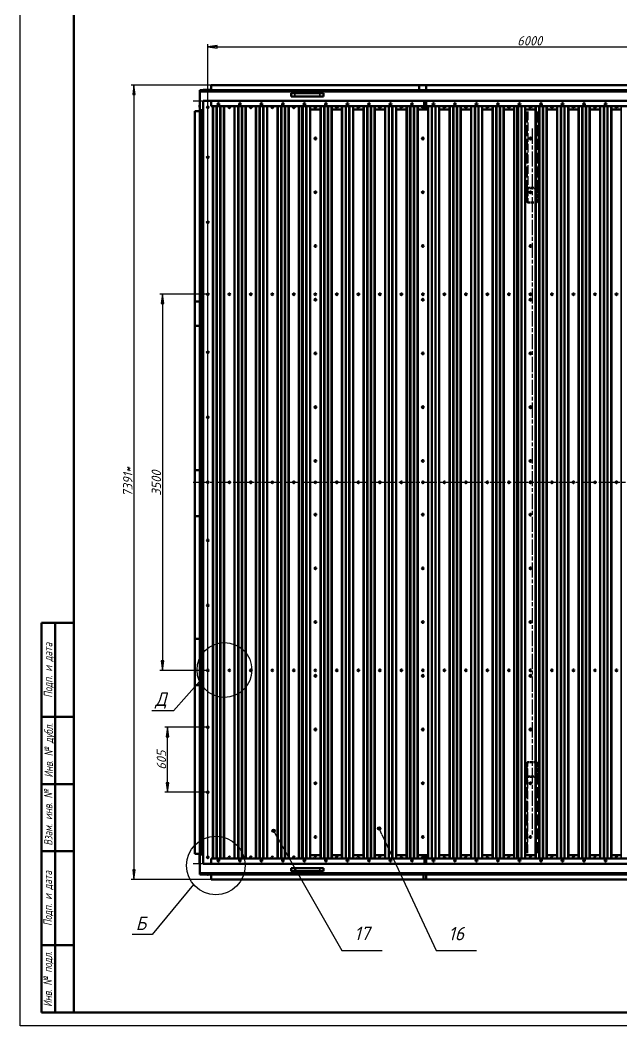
# Model space of a CAD drawing. Header units: millimetres. Extents: x 0 to 21025, y 0 to 14850.
# Drawn here: x 0 to 5595, y 0 to 9360 of the extents above; entities that cross this region are included whole.
import ezdxf
from ezdxf.enums import TextEntityAlignment as Align

# ---------------------------------------------------------------- set-up
doc = ezdxf.new("R2010")
doc.units = ezdxf.units.MM
doc.header["$LTSCALE"] = 25
doc.linetypes.add('CHAIN', pattern=[0.7087, 0.4724, -0.0591, 0.1181, -0.0591])
doc.linetypes.add('DASHED', pattern=[0.2067, 0.1654, -0.0413])
for name, color, linetype, lineweight in [('Видимые тонкие (ГОСТ)', 7, 'Continuous', 35), ('Видимый контур (ГОСТ)', 7, 'Continuous', 50), ('Граница выносного элемента (ГОСТ)', 7, 'Continuous', 25), ('Кромка (ГОСТ)', 7, 'Continuous', 50), ('Невидимые тонкие (ГОСТ)', 7, 'DASHED', 25), ('Невидимый контур (ГОСТ)', 7, 'DASHED', 35), ('Обозначение (ГОСТ)', 7, 'Continuous', 25), ('Осевая линия (ГОСТ)', 7, 'Continuous', 25), ('Размер (ГОСТ)', 7, 'Continuous', 25), ('Эскизная геометрия (ГОСТ)', 7, 'Continuous', 50)]:
    doc.layers.add(name, color=color, linetype=linetype, lineweight=lineweight)
doc.styles.add('Альтернативный текст (ГОСТ)', font='arial.ttf', dxfattribs={"width": 0.8})
doc.styles.add('Обычный текст (ГОСТ)', font='GOST Common Italic.ttf')
doc.styles.add('Стиль текста112', font='GOST Common Italic.ttf', dxfattribs={"width": 0.8})
doc.styles.add('Увеличенный текст (ГОСТ)', font='GOST Common Italic.ttf')
doc.dimstyles.new('Обычный (ГОСТ)', dxfattribs={"dimscale": 25, "dimtxt": 3.5, "dimasz": 3.5, "dimexe": 1, "dimexo": 0, "dimgap": 0.5, "dimtad": 1, "dimrnd": 1e-08, "dimtxsty": 'Обычный текст (ГОСТ)', "dimblk": 'Filled-1', "dimcen": 0.09, "dimdle": 15, "dimclrd": 256, "dimclre": 256, "dimclrt": 256, "dimazin": 2, "dimtfac": 0.714286, "dimtdec": 3, "dimtmove": 0, "dimatfit": 3, "dimfxl": 1, "dimtolj": 1, "dimlwd": 25, "dimlwe": 25, "dimarcsym": 0})

# ---------------------------------------------------------------- blocks, each defined once
blk = doc.blocks.new('Рамки ГОСТ_ граница 594x841')
at = {"layer": 'Кромка (ГОСТ)', "lineweight": 25}
for p, q in [((0, 0), (0, 594)), ((841, 0), (0, 0))]:
    blk.add_line(p, q, dxfattribs=at)
at = {"layer": 'Кромка (ГОСТ)'}
for p, q in [((20, 589), (20, 5)), ((20, 5), (836, 5))]:
    blk.add_line(p, q, dxfattribs=at)
blk = doc.blocks.new('ГОСТ - Доп. графы 1')
at = {"layer": 'Эскизная геометрия (ГОСТ)'}
for p, q in [((-12, 0), (-12, 145)), ((-12, 145), (0, 145)), ((-7, 145), (-7, 0)), ((-12, 110), (-7, 110)), ((-7, 110), (0, 110)), ((-12, 85), (-7, 85)), ((-7, 85), (0, 85)), ((-12, 60), (-7, 60)), ((-7, 60), (0, 60)), ((-12, 25), (-7, 25)), ((-7, 25), (0, 25)), ((0, 0), (-12, 0))]:
    blk.add_line(p, q, dxfattribs=at)
at = {"layer": 'Обозначение (ГОСТ)', "char_height": 3.17, "attachment_point": 5, "rotation": 90, "style": 'Альтернативный текст (ГОСТ)'}
for s, insert, width in [('\\fGOST Common|b0|i1;{\\H3.1700;Подп. и дата}', (-9.37, 127.41), 34.7679), ('\\fGOST Common|b0|i1;{\\H3.1700;Инв. № дубл.}', (-8.95, 97.55), 24.8438), ('\\fGOST Common|b0|i1;{\\H3.1700;Взам. инв. №}', (-9.58, 72.53), 24.8669), ('\\fGOST Common|b0|i1;{\\H3.1700;Подп. и дата}', (-9.5, 42.47), 35.1486), ('\\fGOST Common|b0|i1;{\\H3.1700;Инв. № подл.}', (-9.5, 12.41), 24.9618)]:
    blk.add_mtext(s, dxfattribs=dict(at, insert=insert, width=width))
at = {"layer": 'Обозначение (ГОСТ)', "style": 'Стиль текста112'}
for tag, p in [('Подп._и_дата_2', (-3.53, 127.51)), ('Инв._номер_дубликата', (-3.41, 97.47)), ('Взамен_инв._номера', (-3.46, 72.53)), ('Подп._и_дата_1', (-3.42, 42.35)), ('ИНВЕНТАРНЫЙ_НОМЕР', (-3.33, 12.68))]:
    blk.add_attdef(tag, text='', height=3.17, rotation=90, dxfattribs=at).set_placement(p, align=Align.MIDDLE_CENTER)
blk = doc.blocks.new('Filled-1')
at = {"color": 0}
for p, q in [((0, 0), (-1, 0.14)), ((-1, 0.14), (-1, -0.14)), ((-1, 0), (0, 0)), ((-1, -0.14), (0, 0))]:
    blk.add_line(p, q, dxfattribs=at)
at = {"color": 0, "flags": 128}
blk.add_lwpolyline([(-1, -0.14), (0, 0), (-1, 0.14), (-1, -0.14)], dxfattribs=at)
at = {"color": 0}
blk.add_solid([(-1, -0.14), (0, 0), (-1, 0.14), (-1, -0.14)], dxfattribs=at)
blk = doc.blocks.new('*D44')
at = {"layer": 'Defpoints', "color": 0, "linetype": 'Continuous', "transparency": 16777216}
for p in [(1775.6, 8754.2), (1058.7, 1363.4), (1775.6, 1363.4)]:
    blk.add_point(p, dxfattribs=at)
at = {"layer": 'Размер (ГОСТ)', "linetype": 'Continuous', "lineweight": 25, "transparency": 16777216}
for p, q in [((1775.6, 8754.2), (1033.7, 8754.2)), ((1058.7, 8666.7), (1058.7, 1450.9)), ((1775.6, 1363.4), (1033.7, 1363.4))]:
    blk.add_line(p, q, dxfattribs=at)
at = {"layer": 'Размер (ГОСТ)', "linetype": 'Continuous', "lineweight": 25, "transparency": 16777216, "xscale": 87.5, "yscale": 87.5, "zscale": 87.5}
for p, rotation in [((1058.7, 8754.2), 90), ((1058.7, 1363.4), 270)]:
    blk.add_blockref('Filled-1', p, dxfattribs=dict(at, rotation=rotation))
at = {"layer": 'Размер (ГОСТ)', "linetype": 'Continuous', "lineweight": 25, "transparency": 16777216, "insert": (957.5, 4925.3), "char_height": 87.5, "attachment_point": 1, "rotation": 90, "style": 'Обычный текст (ГОСТ)'}
blk.add_mtext('\\A1;\\fGOST Common|b0|i1;7391*', dxfattribs=at)
blk = doc.blocks.new('*D49')
at = {"layer": 'Defpoints', "color": 0, "linetype": 'Continuous', "transparency": 16777216}
for p in [(7745.1, 9111.6), (7745.1, 8092), (1745.1, 1568.8)]:
    blk.add_point(p, dxfattribs=at)
at = {"layer": 'Размер (ГОСТ)', "linetype": 'Continuous', "lineweight": 25, "transparency": 16777216}
for p, q in [((1745.1, 1568.8), (1745.1, 9136.6)), ((1832.6, 9111.6), (7657.6, 9111.6)), ((7745.1, 8092), (7745.1, 9136.6))]:
    blk.add_line(p, q, dxfattribs=at)
at = {"layer": 'Размер (ГОСТ)', "linetype": 'Continuous', "lineweight": 25, "transparency": 16777216, "xscale": 87.5, "yscale": 87.5, "zscale": 87.5, "rotation": 180}
blk.add_blockref('Filled-1', (1745.1, 9111.6), dxfattribs=at)
at = {"layer": 'Размер (ГОСТ)', "linetype": 'Continuous', "lineweight": 25, "transparency": 16777216, "xscale": 87.5, "yscale": 87.5, "zscale": 87.5}
blk.add_blockref('Filled-1', (7745.1, 9111.6), dxfattribs=at)
at = {"layer": 'Размер (ГОСТ)', "linetype": 'Continuous', "lineweight": 25, "transparency": 16777216, "insert": (4622.5, 9211.6), "char_height": 87.5, "attachment_point": 1, "style": 'Обычный текст (ГОСТ)'}
blk.add_mtext('\\A1;6000', dxfattribs=at)
blk = doc.blocks.new('2dDetail1')
at = {"layer": 'Граница выносного элемента (ГОСТ)'}
for p, q in [((64.51, 52.6), (49.06, 34.05)), ((49.06, 34.05), (41.62, 34.05))]:
    blk.add_line(p, q, dxfattribs=at)
blk.add_circle((72.78, 59.7), 10.9, dxfattribs=at)
at = {"layer": 'Граница выносного элемента (ГОСТ)', "insert": (42.98, 35.68), "char_height": 5, "attachment_point": 7, "style": 'Увеличенный текст (ГОСТ)'}
blk.add_mtext('Б', dxfattribs=at)
blk = doc.blocks.new('2dDetail5')
at = {"layer": 'Граница выносного элемента (ГОСТ)'}
for p, q in [((66.75, 128.16), (56.99, 117.22)), ((56.99, 117.22), (49.03, 117.22))]:
    blk.add_line(p, q, dxfattribs=at)
blk.add_circle((75.99, 132.5), 10.2, dxfattribs=at)
at = {"layer": 'Граница выносного элемента (ГОСТ)', "insert": (50.2, 118.09), "char_height": 5, "attachment_point": 7, "style": 'Увеличенный текст (ГОСТ)'}
blk.add_mtext('Д', dxfattribs=at)
blk = doc.blocks.new('Номера позиций8')
at = {"layer": 'Обозначение (ГОСТ)'}
h = blk.add_hatch(color=256, dxfattribs=at)
edge = h.paths.add_edge_path(flags=0)
edge.add_arc((94.25, 72.62), 0.625, 0, 360)
for p, q in [((95.49, 70.45), (94.56, 72.08)), ((95.49, 70.45), (101.19, 60.45)), ((101.31, 60.25), (119.64, 28.1)), ((119.64, 28.1), (134.64, 28.1))]:
    blk.add_line(p, q, dxfattribs=at)
blk.add_circle((94.25, 72.62), 0.625, dxfattribs=at)
at = {"layer": 'Обозначение (ГОСТ)', "insert": (127.14, 34.44), "char_height": 5, "attachment_point": 5, "style": 'Увеличенный текст (ГОСТ)'}
blk.add_mtext('17', dxfattribs=at)
blk = doc.blocks.new('Номера позиций9')
at = {"layer": 'Обозначение (ГОСТ)'}
h = blk.add_hatch(color=256, dxfattribs=at)
edge = h.paths.add_edge_path(flags=0)
edge.add_arc((133.52, 73.51), 0.625, 0, 360)
for p, q in [((134.57, 71.25), (133.78, 72.95)), ((134.57, 71.25), (139.61, 60.45)), ((139.7, 60.25), (154.7, 28.1)), ((154.7, 28.1), (169.7, 28.1))]:
    blk.add_line(p, q, dxfattribs=at)
blk.add_circle((133.52, 73.51), 0.625, dxfattribs=at)
at = {"layer": 'Обозначение (ГОСТ)', "insert": (162.2, 34.35), "char_height": 5, "attachment_point": 5, "style": 'Увеличенный текст (ГОСТ)'}
blk.add_mtext('16', dxfattribs=at)
blk = doc.blocks.new('*D120')
at = {"layer": 'Defpoints', "color": 0, "linetype": 'Continuous', "transparency": 16777216}
for p in [(1745.1, 6808.8), (1322.7, 3308.8), (1745.1, 3308.8)]:
    blk.add_point(p, dxfattribs=at)
at = {"layer": 'Размер (ГОСТ)', "linetype": 'Continuous', "lineweight": 25, "transparency": 16777216}
for p, q in [((1745.1, 6808.8), (1297.7, 6808.8)), ((1322.7, 6721.3), (1322.7, 3396.3)), ((1745.1, 3308.8), (1297.7, 3308.8))]:
    blk.add_line(p, q, dxfattribs=at)
at = {"layer": 'Размер (ГОСТ)', "linetype": 'Continuous', "lineweight": 25, "transparency": 16777216, "xscale": 87.5, "yscale": 87.5, "zscale": 87.5}
for p, rotation in [((1322.7, 6808.8), 90), ((1322.7, 3308.8), 270)]:
    blk.add_blockref('Filled-1', p, dxfattribs=dict(at, rotation=rotation))
at = {"layer": 'Размер (ГОСТ)', "linetype": 'Continuous', "lineweight": 25, "transparency": 16777216, "insert": (1222.7, 4934.1), "char_height": 87.5, "attachment_point": 1, "rotation": 90, "style": 'Обычный текст (ГОСТ)'}
blk.add_mtext('\\A1;3500', dxfattribs=at)
blk = doc.blocks.new('*D121')
at = {"layer": 'Defpoints', "color": 0, "linetype": 'Continuous', "transparency": 16777216}
for p in [(1370.1, 2778.8), (1745.1, 2778.8), (1745.1, 2173.8)]:
    blk.add_point(p, dxfattribs=at)
at = {"layer": 'Размер (ГОСТ)', "linetype": 'Continuous', "lineweight": 25, "transparency": 16777216}
for p, q in [((1745.1, 2778.8), (1345.1, 2778.8)), ((1370.1, 2261.3), (1370.1, 2691.3)), ((1745.1, 2173.8), (1345.1, 2173.8))]:
    blk.add_line(p, q, dxfattribs=at)
at = {"layer": 'Размер (ГОСТ)', "linetype": 'Continuous', "lineweight": 25, "transparency": 16777216, "xscale": 87.5, "yscale": 87.5, "zscale": 87.5}
for p, rotation in [((1370.1, 2778.8), 90), ((1370.1, 2173.8), 270)]:
    blk.add_blockref('Filled-1', p, dxfattribs=dict(at, rotation=rotation))
at = {"layer": 'Размер (ГОСТ)', "linetype": 'Continuous', "lineweight": 25, "transparency": 16777216, "insert": (1270.1, 2384.1), "char_height": 87.5, "attachment_point": 1, "rotation": 90, "style": 'Обычный текст (ГОСТ)'}
blk.add_mtext('\\A1;605', dxfattribs=at)

msp = doc.modelspace()

# ---------------------------------------------------------------- linework, layer by layer
at = {"layer": 'Видимые тонкие (ГОСТ)'}
for p, q in [((1747.537, 8709.362), (1742.737, 8709.362)), ((1775.637, 8752.462), (3775.637, 8752.462)), ((1775.637, 8710.462), (3775.637, 8710.462)), ((3709.727, 8752.462), (5709.727, 8752.462)), ((3709.727, 8710.462), (5709.727, 8710.462)), ((1670.637, 8692.762), (11000.637, 8692.762)), ((2555.127, 8678.762), (2555.127, 8648.762)), ((2786.147, 8678.762), (2786.147, 8648.762)), ((1670.637, 8524.762), (1700.637, 8524.762)), ((3775.637, 8607.762), (1775.637, 8607.762)), ((1789.688, 8558.762), (1789.688, 1558.762)), ((1797.905, 8558.762), (1797.905, 1558.762)), ((1824.103, 8558.762), (1824.103, 1558.762)), ((1832.639, 8558.762), (1832.639, 1558.762)), ((1857.686, 8558.762), (1857.686, 1558.762)), ((1866.222, 8558.762), (1866.222, 1558.762)), ((1892.42, 8558.762), (1892.42, 1558.762)), ((1900.637, 8558.762), (1900.637, 1558.762)), ((1989.688, 8558.762), (1989.688, 1558.762)), ((1997.905, 8558.762), (1997.905, 1558.762)), ((2024.103, 8558.762), (2024.103, 1558.762)), ((2032.639, 8558.762), (2032.639, 1558.762)), ((2057.686, 8558.762), (2057.686, 1558.762)), ((2066.222, 8558.762), (2066.222, 1558.762)), ((2092.42, 8558.762), (2092.42, 1558.762)), ((2100.637, 8558.762), (2100.637, 1558.762)), ((2189.688, 8558.762), (2189.688, 1558.762)), ((2197.905, 8558.762), (2197.905, 1558.762)), ((2224.103, 8558.762), (2224.103, 1558.762)), ((2232.639, 8558.762), (2232.639, 1558.762)), ((2257.686, 8558.762), (2257.686, 1558.762)), ((2266.222, 8558.762), (2266.222, 1558.762)), ((2292.42, 8558.762), (2292.42, 1558.762)), ((2300.637, 8558.762), (2300.637, 1558.762)), ((2389.688, 8558.762), (2389.688, 1558.762)), ((2397.905, 8558.762), (2397.905, 1558.762)), ((2424.103, 8558.762), (2424.103, 1558.762)), ((2432.64, 8558.762), (2432.64, 1558.762)), ((2457.686, 8558.762), (2457.686, 1558.762)), ((2466.222, 1558.762), (2466.222, 8558.762)), ((2492.42, 8558.762), (2492.42, 1558.762)), ((2500.637, 8558.762), (2500.637, 1558.762)), ((2589.773, 8558.762), (2589.773, 1558.762)), ((2597.912, 8558.762), (2597.912, 1558.762)), ((2624.103, 8558.762), (2624.103, 1558.762)), ((2632.639, 8558.762), (2632.639, 1558.762)), ((2657.686, 8558.762), (2657.686, 1558.762)), ((2666.222, 8558.762), (2666.222, 1558.762)), ((2692.42, 8558.762), (2692.42, 1558.762)), ((2700.637, 8558.762), (2700.637, 1558.762)), ((2789.688, 8558.762), (2789.688, 1558.762)), ((2797.905, 8558.762), (2797.905, 1558.762)), ((2824.103, 8558.762), (2824.103, 1558.762)), ((2832.639, 8558.762), (2832.639, 1558.762)), ((2857.686, 8558.762), (2857.686, 1558.762)), ((2866.222, 8558.762), (2866.222, 1558.762)), ((2892.42, 8558.762), (2892.42, 1558.762)), ((2900.637, 8558.762), (2900.637, 1558.762)), ((2989.688, 8558.762), (2989.688, 1558.762)), ((2997.905, 8558.762), (2997.905, 1558.762)), ((3024.103, 8558.762), (3024.103, 1558.762)), ((3032.639, 8558.762), (3032.639, 1558.762)), ((3057.686, 8558.762), (3057.686, 1558.762)), ((3066.222, 8558.762), (3066.222, 1558.762)), ((3092.42, 8558.762), (3092.42, 1558.762)), ((3100.637, 8558.762), (3100.637, 1558.762)), ((3189.688, 8558.762), (3189.688, 1558.762)), ((3197.905, 8558.762), (3197.905, 1558.762)), ((3224.103, 8558.762), (3224.103, 1558.762)), ((3232.639, 8558.762), (3232.639, 1558.762)), ((3257.686, 8558.762), (3257.686, 1558.762)), ((3266.222, 8558.762), (3266.222, 1558.762)), ((3292.42, 8558.762), (3292.42, 1558.762)), ((3300.637, 8558.762), (3300.637, 1558.762)), ((3389.688, 8558.762), (3389.688, 1558.762)), ((3397.905, 8558.762), (3397.905, 1558.762)), ((3424.103, 8558.762), (3424.103, 1558.762)), ((3432.64, 8558.762), (3432.64, 1558.762)), ((3457.686, 8558.762), (3457.686, 1558.762)), ((3466.222, 1558.762), (3466.222, 8558.762)), ((3492.42, 8558.762), (3492.42, 1558.762)), ((3500.637, 8558.762), (3500.637, 1558.762)), ((3589.773, 8558.762), (3589.773, 1558.762)), ((3597.912, 8558.762), (3597.912, 1558.762)), ((3624.103, 8558.762), (3624.103, 1558.762)), ((3632.639, 8558.762), (3632.639, 1558.762)), ((3657.686, 8558.762), (3657.686, 1558.762)), ((3666.222, 8558.762), (3666.222, 1558.762)), ((3692.42, 8558.762), (3692.42, 1558.762)), ((3700.637, 8558.762), (3700.637, 1558.762)), ((5757.156, 8607.762), (3757.156, 8607.762)), ((3789.688, 8558.762), (3789.688, 1558.762)), ((3797.905, 8558.762), (3797.905, 1558.762)), ((3824.103, 8558.762), (3824.103, 1558.762)), ((3832.639, 8558.762), (3832.639, 1558.762)), ((3857.686, 8558.762), (3857.686, 1558.762)), ((3866.222, 8558.762), (3866.222, 1558.762)), ((3892.42, 8558.762), (3892.42, 1558.762)), ((3900.637, 8558.762), (3900.637, 1558.762)), ((3989.688, 8558.762), (3989.688, 1558.762)), ((3997.905, 8558.762), (3997.905, 1558.762)), ((4024.103, 8558.762), (4024.103, 1558.762)), ((4032.639, 8558.762), (4032.639, 1558.762)), ((4057.686, 8558.762), (4057.686, 1558.762)), ((4066.222, 8558.762), (4066.222, 1558.762)), ((4092.42, 8558.762), (4092.42, 1558.762)), ((4100.637, 8558.762), (4100.637, 1558.762)), ((4189.688, 8558.762), (4189.688, 1558.762)), ((4197.905, 8558.762), (4197.905, 1558.762)), ((4224.103, 8558.762), (4224.103, 1558.762)), ((4232.639, 8558.762), (4232.639, 1558.762)), ((4257.686, 8558.762), (4257.686, 1558.762)), ((4266.222, 8558.762), (4266.222, 1558.762)), ((4292.42, 8558.762), (4292.42, 1558.762)), ((4300.637, 8558.762), (4300.637, 1558.762)), ((4389.688, 8558.762), (4389.688, 1558.762)), ((4397.905, 8558.762), (4397.905, 1558.762)), ((4424.103, 8558.762), (4424.103, 1558.762)), ((4432.64, 8558.762), (4432.64, 1558.762)), ((4457.686, 8558.762), (4457.686, 1558.762)), ((4466.222, 1558.762), (4466.222, 8558.762)), ((4492.42, 8558.762), (4492.42, 1558.762)), ((4500.637, 8558.762), (4500.637, 1558.762)), ((4589.773, 8558.762), (4589.773, 1558.762)), ((4597.912, 8558.762), (4597.912, 1558.762)), ((4624.103, 8558.762), (4624.103, 1558.762)), ((4632.639, 8558.762), (4632.639, 1558.762)), ((4657.686, 8558.762), (4657.686, 1558.762)), ((4666.222, 8558.762), (4666.222, 1558.762)), ((4692.42, 8558.762), (4692.42, 1558.762)), ((4700.637, 8558.762), (4700.637, 1558.762)), ((4789.688, 8558.762), (4789.688, 1558.762)), ((4797.905, 8558.762), (4797.905, 1558.762)), ((4824.103, 8558.762), (4824.103, 1558.762)), ((4832.639, 8558.762), (4832.639, 1558.762)), ((4857.686, 8558.762), (4857.686, 1558.762)), ((4866.222, 8558.762), (4866.222, 1558.762)), ((4892.42, 8558.762), (4892.42, 1558.762)), ((4900.637, 8558.762), (4900.637, 1558.762)), ((4989.688, 8558.762), (4989.688, 1558.762)), ((4997.905, 8558.762), (4997.905, 1558.762)), ((5024.103, 8558.762), (5024.103, 1558.762)), ((5032.639, 8558.762), (5032.639, 1558.762)), ((5057.686, 8558.762), (5057.686, 1558.762)), ((5066.222, 8558.762), (5066.222, 1558.762)), ((5092.42, 8558.762), (5092.42, 1558.762)), ((5100.637, 8558.762), (5100.637, 1558.762)), ((5189.688, 8558.762), (5189.688, 1558.762)), ((5197.905, 8558.762), (5197.905, 1558.762)), ((5224.103, 8558.762), (5224.103, 1558.762)), ((5232.639, 8558.762), (5232.639, 1558.762)), ((5257.686, 8558.762), (5257.686, 1558.762)), ((5266.222, 8558.762), (5266.222, 1558.762)), ((5292.42, 8558.762), (5292.42, 1558.762)), ((5300.637, 8558.762), (5300.637, 1558.762)), ((5389.688, 8558.762), (5389.688, 1558.762)), ((5397.905, 8558.762), (5397.905, 1558.762)), ((5424.103, 8558.762), (5424.103, 1558.762)), ((5432.64, 8558.762), (5432.64, 1558.762)), ((5457.686, 8558.762), (5457.686, 1558.762)), ((5466.222, 1558.762), (5466.222, 8558.762)), ((5492.42, 8558.762), (5492.42, 1558.762)), ((5500.637, 8558.762), (5500.637, 1558.762)), ((5589.773, 8558.762), (5589.773, 1558.762)), ((1626.937, 6513.704), (1626.937, 8513.704)), ((1668.937, 6513.704), (1668.937, 8513.704)), ((1686.637, 8508.762), (1686.637, 8308.762)), ((1682.637, 8300.163), (1682.637, 8297.362)), ((1686.637, 8288.762), (1686.637, 1828.762)), ((1626.937, 4742.816), (1626.937, 6742.816)), ((1668.937, 4742.816), (1668.937, 6742.816)), ((1626.937, 3170.247), (1626.937, 5170.247)), ((1668.937, 3170.247), (1668.937, 5170.247)), ((1626.937, 1600.795), (1626.937, 3600.795)), ((1668.937, 1600.795), (1668.937, 3600.795)), ((1682.637, 1820.163), (1682.637, 1817.362)), ((1686.637, 1808.762), (1686.637, 1608.762)), ((1700.637, 1592.762), (1670.637, 1592.762)), ((1670.037, 1561.431), (1670.037, 1556.631)), ((1775.637, 1509.762), (3775.637, 1509.762)), ((3758.654, 1509.762), (5758.654, 1509.762)), ((11000.637, 1424.762), (1670.637, 1424.762)), ((1742.737, 1408.162), (1747.537, 1408.162)), ((3775.637, 1407.062), (1775.637, 1407.062)), ((2555.127, 1468.762), (2555.127, 1438.762)), ((2786.147, 1468.762), (2786.147, 1438.762)), ((5750.644, 1407.062), (3750.644, 1407.062)), ((3775.637, 1365.062), (1775.637, 1365.062)), ((5750.644, 1365.062), (3750.644, 1365.062))]:
    msp.add_line(p, q, dxfattribs=at)
at = {"layer": 'Видимый контур (ГОСТ)'}
for p, q in [((1670.637, 8692.762), (1670.637, 8708.762)), ((1670.637, 8708.762), (11000.637, 8708.762)), ((1700.637, 8710.162), (1700.637, 8709.462)), ((1775.637, 8710.162), (1700.637, 8710.162)), ((1700.637, 8709.462), (1775.637, 8709.462)), ((1742.737, 8709.362), (1742.737, 8708.762)), ((1747.537, 8709.362), (1747.537, 8708.762)), ((1775.637, 8752.462), (1775.637, 8754.162)), ((1775.637, 8754.162), (3775.637, 8754.162)), ((1775.637, 8752.462), (1775.637, 8710.462)), ((1775.637, 8708.762), (1775.637, 8710.462)), ((3709.727, 8752.462), (3709.727, 8754.162)), ((3709.727, 8754.162), (5709.727, 8754.162)), ((3709.727, 8752.462), (3709.727, 8710.462)), ((3709.727, 8709.088), (3709.727, 8710.462)), ((3775.637, 8752.462), (3775.637, 8754.162)), ((3775.637, 8752.462), (3775.637, 8710.462)), ((3775.637, 8709.088), (3775.637, 8710.462)), ((1670.637, 8692.762), (1670.637, 8524.762)), ((2520.637, 8678.762), (2555.127, 8678.762)), ((2520.637, 8678.762), (2520.637, 8648.762)), ((2555.127, 8648.762), (2520.637, 8648.762)), ((2786.147, 8678.762), (2555.127, 8678.762)), ((2555.127, 8648.762), (2786.147, 8648.762)), ((2786.147, 8678.762), (2820.637, 8678.762)), ((2820.637, 8648.762), (2786.147, 8648.762)), ((2820.637, 8678.762), (2820.637, 8648.762)), ((1669.237, 8550.776), (1669.237, 8567.286)), ((1670.637, 8603.582), (1669.937, 8603.582)), ((1669.937, 8603.582), (1669.937, 8514.531)), ((1670.637, 8508.762), (1670.637, 8524.762)), ((1700.637, 8608.762), (1700.637, 1508.762)), ((1700.637, 8608.762), (1775.637, 8608.762)), ((3775.637, 8609.462), (1775.637, 8609.462)), ((1775.637, 8609.462), (1775.637, 8607.762)), ((1775.637, 8558.762), (1775.637, 8607.762)), ((3775.637, 8558.762), (1775.637, 8558.762)), ((2622.569, 8558.762), (2622.569, 1558.762)), ((2789.688, 8528.762), (2700.637, 8528.762)), ((2989.688, 8528.762), (2900.637, 8528.762)), ((3189.688, 8528.762), (3100.637, 8528.762)), ((3389.688, 8528.762), (3300.637, 8528.762)), ((3589.773, 8528.762), (3500.637, 8528.762)), ((3622.569, 8558.762), (3622.569, 1558.762)), ((3775.637, 8528.762), (3700.637, 8528.762)), ((5757.156, 8609.462), (3757.156, 8609.462)), ((3757.156, 8609.462), (3757.156, 8607.762)), ((3757.156, 8558.762), (3757.156, 8607.762)), ((3757.156, 8528.762), (3757.156, 8558.762)), ((5757.156, 8558.762), (3757.156, 8558.762)), ((3789.688, 8528.762), (3757.156, 8528.762)), ((3775.637, 8609.462), (3775.637, 8607.762)), ((3775.637, 8558.762), (3775.637, 8607.762)), ((3775.637, 8528.762), (3775.637, 8558.762)), ((3989.688, 8528.762), (3900.637, 8528.762)), ((4189.688, 8528.762), (4100.637, 8528.762)), ((4389.688, 8528.762), (4300.637, 8528.762)), ((4589.773, 8528.762), (4500.637, 8528.762)), ((4622.569, 8558.762), (4622.569, 1558.762)), ((4789.688, 8528.762), (4700.637, 8528.762)), ((4989.688, 8528.762), (4900.637, 8528.762)), ((5189.688, 8528.762), (5100.637, 8528.762)), ((5389.688, 8528.762), (5300.637, 8528.762)), ((5589.773, 8528.762), (5500.637, 8528.762)), ((1626.937, 8513.704), (1625.237, 8513.704)), ((1625.237, 6513.704), (1625.237, 8513.704)), ((1626.937, 8513.704), (1668.937, 8513.704)), ((1670.312, 8513.704), (1668.937, 8513.704)), ((1670.637, 8513.704), (1670.606, 8513.704)), ((1670.637, 8508.762), (1670.637, 8308.762)), ((1670.637, 8508.762), (1686.637, 8508.762)), ((1700.637, 8508.762), (1686.637, 8508.762)), ((1670.637, 8308.762), (1686.637, 8308.762)), ((1670.637, 8288.762), (1670.637, 8308.762)), ((1670.637, 8288.762), (1670.637, 1828.762)), ((1670.637, 8288.762), (1686.637, 8288.762)), ((1675.637, 8305.064), (1675.637, 8308.762)), ((1700.637, 8305.064), (1675.637, 8305.064)), ((1675.637, 8305.064), (1684.637, 8298.762)), ((1675.637, 8292.461), (1684.637, 8298.762)), ((1675.637, 8292.461), (1700.637, 8292.461)), ((1675.637, 8292.461), (1675.637, 8288.762)), ((1684.637, 8298.762), (1700.637, 8298.762)), ((1700.637, 8298.762), (1684.637, 8298.762)), ((1700.637, 8308.762), (1686.637, 8308.762)), ((1700.637, 8288.762), (1686.637, 8288.762)), ((1626.937, 6742.816), (1625.237, 6742.816)), ((1625.237, 4742.816), (1625.237, 6742.816)), ((1626.937, 6742.816), (1668.937, 6742.816)), ((1670.312, 6742.816), (1668.937, 6742.816)), ((1626.937, 6513.704), (1625.237, 6513.704)), ((1626.937, 6513.704), (1668.937, 6513.704)), ((1670.312, 6513.704), (1668.937, 6513.704)), ((1670.637, 6513.704), (1670.606, 6513.704)), ((1626.937, 5170.247), (1625.237, 5170.247)), ((1625.237, 3170.247), (1625.237, 5170.247)), ((1626.937, 5170.247), (1668.937, 5170.247)), ((1670.312, 5170.247), (1668.937, 5170.247)), ((1626.937, 4742.816), (1625.237, 4742.816)), ((1626.937, 4742.816), (1668.937, 4742.816)), ((1670.312, 4742.816), (1668.937, 4742.816)), ((1626.937, 3600.795), (1625.237, 3600.795)), ((1625.237, 1600.795), (1625.237, 3600.795)), ((1626.937, 3600.795), (1668.937, 3600.795)), ((1670.312, 3600.795), (1668.937, 3600.795)), ((1626.937, 3170.247), (1625.237, 3170.247)), ((1626.937, 3170.247), (1668.937, 3170.247)), ((1670.312, 3170.247), (1668.937, 3170.247)), ((1670.637, 1828.762), (1686.637, 1828.762)), ((1670.637, 1808.762), (1670.637, 1828.762)), ((1670.637, 1808.762), (1670.637, 1608.762)), ((1670.637, 1808.762), (1686.637, 1808.762)), ((1675.637, 1825.064), (1675.637, 1828.762)), ((1700.637, 1825.064), (1675.637, 1825.064)), ((1675.637, 1825.064), (1684.637, 1818.762)), ((1675.637, 1812.461), (1684.637, 1818.762)), ((1675.637, 1812.461), (1700.637, 1812.461)), ((1675.637, 1812.461), (1675.637, 1808.762)), ((1700.637, 1818.762), (1684.637, 1818.762)), ((1684.637, 1818.762), (1700.637, 1818.762)), ((1700.637, 1828.762), (1686.637, 1828.762)), ((1700.637, 1808.762), (1686.637, 1808.762)), ((1626.937, 1600.795), (1625.237, 1600.795)), ((1626.937, 1600.795), (1668.937, 1600.795)), ((1670.637, 1600.795), (1668.937, 1600.795)), ((1669.237, 1600.795), (1669.237, 1514.531)), ((1669.937, 1514.531), (1669.937, 1600.795)), ((1670.637, 1608.762), (1670.637, 1592.762)), ((1670.637, 1608.762), (1686.637, 1608.762)), ((1670.637, 1424.762), (1670.637, 1592.762)), ((1700.637, 1608.762), (1686.637, 1608.762)), ((1669.237, 1514.531), (1669.937, 1514.531)), ((1670.037, 1561.431), (1670.637, 1561.431)), ((1670.037, 1556.631), (1670.637, 1556.631)), ((1775.637, 1508.762), (1700.637, 1508.762)), ((1775.637, 1558.762), (1775.637, 1509.762)), ((1775.637, 1558.762), (3775.637, 1558.762)), ((1775.637, 1508.062), (1775.637, 1509.762)), ((1775.637, 1508.062), (3775.637, 1508.062)), ((2700.637, 1588.762), (2789.688, 1588.762)), ((2900.637, 1588.762), (2989.688, 1588.762)), ((3100.637, 1588.762), (3189.688, 1588.762)), ((3300.637, 1588.762), (3389.688, 1588.762)), ((3500.637, 1588.762), (3589.773, 1588.762)), ((3700.637, 1588.762), (3775.637, 1588.762)), ((3758.654, 1588.762), (3758.654, 1558.762)), ((3758.654, 1588.762), (3789.688, 1588.762)), ((3758.654, 1558.762), (3758.654, 1509.762)), ((3758.654, 1558.762), (5758.654, 1558.762)), ((3758.654, 1508.062), (3758.654, 1509.762)), ((3758.654, 1508.062), (5758.654, 1508.062)), ((3775.637, 1588.762), (3775.637, 1558.762)), ((3775.637, 1558.762), (3775.637, 1509.762)), ((3775.637, 1508.062), (3775.637, 1509.762)), ((3900.637, 1588.762), (3989.688, 1588.762)), ((4100.637, 1588.762), (4189.688, 1588.762)), ((4300.637, 1588.762), (4389.688, 1588.762)), ((4500.637, 1588.762), (4589.773, 1588.762)), ((4700.637, 1588.762), (4789.688, 1588.762)), ((4900.637, 1588.762), (4989.688, 1588.762)), ((5100.637, 1588.762), (5189.688, 1588.762)), ((5300.637, 1588.762), (5389.688, 1588.762)), ((5500.637, 1588.762), (5589.773, 1588.762)), ((1670.637, 1424.762), (1670.637, 1408.762)), ((11000.637, 1408.762), (1670.637, 1408.762)), ((1700.637, 1408.062), (1700.637, 1407.362)), ((1775.637, 1408.062), (1700.637, 1408.062)), ((1700.637, 1407.362), (1775.637, 1407.362)), ((1742.737, 1408.162), (1742.737, 1408.762)), ((1747.537, 1408.162), (1747.537, 1408.762)), ((1775.637, 1408.762), (1775.637, 1407.062)), ((1775.637, 1365.062), (1775.637, 1407.062)), ((2520.637, 1468.762), (2555.127, 1468.762)), ((2520.637, 1468.762), (2520.637, 1438.762)), ((2555.127, 1438.762), (2520.637, 1438.762)), ((2786.147, 1468.762), (2555.127, 1468.762)), ((2555.127, 1438.762), (2786.147, 1438.762)), ((2786.147, 1468.762), (2820.637, 1468.762)), ((2820.637, 1438.762), (2786.147, 1438.762)), ((2820.637, 1468.762), (2820.637, 1438.762)), ((3750.644, 1408.437), (3750.644, 1407.062)), ((3750.644, 1365.062), (3750.644, 1407.062)), ((3775.637, 1408.437), (3775.637, 1407.062)), ((3775.637, 1365.062), (3775.637, 1407.062)), ((1775.637, 1365.062), (1775.637, 1363.362)), ((3775.637, 1363.362), (1775.637, 1363.362)), ((3750.644, 1365.062), (3750.644, 1363.362)), ((5750.644, 1363.362), (3750.644, 1363.362)), ((3775.637, 1365.062), (3775.637, 1363.362))]:
    msp.add_line(p, q, dxfattribs=at)
for centre in [(1745.137, 8548.762), (1843.637, 8578.762), (1945.137, 8548.762), (2043.637, 8578.762), (2145.137, 8548.762), (2243.637, 8578.762), (2345.137, 8548.762), (2443.637, 8578.762), (2545.137, 8548.762), (2643.637, 8578.762), (2745.137, 8548.762), (2843.637, 8578.762), (2945.137, 8548.762), (3043.637, 8578.762), (3145.137, 8548.762), (3243.637, 8578.762), (3345.137, 8548.762), (3443.637, 8578.762), (3545.137, 8548.762), (3643.637, 8578.762), (3745.137, 8548.762), (3843.637, 8578.762), (3945.137, 8548.762), (4043.637, 8578.762), (4145.137, 8548.762), (4243.637, 8578.762), (4345.137, 8548.762), (4443.637, 8578.762), (4545.137, 8548.762), (4643.637, 8578.762), (4745.137, 8548.762), (4843.637, 8578.762), (4945.137, 8548.762), (5043.637, 8578.762), (5145.137, 8548.762), (5243.637, 8578.762), (5345.137, 8548.762), (5443.637, 8578.762), (5545.137, 8548.762), (2745.901, 8258.062), (3744.4, 8258.062), (4744.687, 8258.062), (1745.137, 8083.762), (2745.901, 7758.062), (3744.4, 7758.062), (4744.687, 7758.062), (1745.137, 7478.762), (2745.901, 7258.062), (3744.4, 7258.062), (4744.687, 7258.062), (1745.137, 6808.762), (1945.137, 6808.762), (2145.137, 6808.762), (2345.137, 6808.762), (2545.137, 6808.762), (2745.137, 6808.762), (2745.901, 6758.062), (2945.137, 6808.762), (3145.137, 6808.762), (3345.137, 6808.762), (3545.137, 6808.762), (3744.4, 6758.062), (3745.137, 6808.762), (3945.137, 6808.762), (4145.137, 6808.762), (4345.137, 6808.762), (4545.137, 6808.762), (4744.687, 6758.062), (4745.137, 6808.762), (4945.137, 6808.762), (5145.137, 6808.762), (5345.137, 6808.762), (5545.137, 6808.762), (1745.137, 6268.762), (2745.901, 6258.062), (3744.4, 6258.062), (4744.687, 6258.062), (2745.901, 5758.062), (3744.4, 5758.062), (4744.687, 5758.062), (1745.137, 5663.762), (2745.901, 5258.062), (3744.4, 5258.062), (4744.687, 5258.062), (1745.137, 5058.762), (1945.137, 5058.762), (2145.137, 5058.762), (2345.137, 5058.762), (2545.137, 5058.762), (2745.137, 5058.762), (2945.137, 5058.762), (3145.137, 5058.762), (3345.137, 5058.762), (3545.137, 5058.762), (3745.137, 5058.762), (3945.137, 5058.762), (4145.137, 5058.762), (4345.137, 5058.762), (4545.137, 5058.762), (4745.137, 5058.762), (4945.137, 5058.762), (5145.137, 5058.762), (5345.137, 5058.762), (5545.137, 5058.762), (2745.901, 4758.062), (3744.4, 4758.062), (4744.687, 4758.062), (1745.137, 4518.762), (2745.901, 4258.062), (3744.4, 4258.062), (4744.687, 4258.062), (1745.137, 3913.762), (2745.901, 3758.062), (3744.4, 3758.062), (4744.687, 3758.062), (1745.137, 3308.762), (1945.137, 3308.762), (2145.137, 3308.762), (2345.137, 3308.762), (2545.137, 3308.762), (2745.137, 3308.762), (2945.137, 3308.762), (3145.137, 3308.762), (3345.137, 3308.762), (3545.137, 3308.762), (3745.137, 3308.762), (3945.137, 3308.762), (4145.137, 3308.762), (4345.137, 3308.762), (4545.137, 3308.762), (4745.137, 3308.762), (4945.137, 3308.762), (5145.137, 3308.762), (5345.137, 3308.762), (5545.137, 3308.762), (2745.901, 3258.062), (3744.4, 3258.062), (4744.687, 3258.062), (1745.137, 2778.762), (2745.901, 2758.062), (3744.4, 2758.062), (4744.687, 2758.062), (2745.901, 2258.062), (3744.4, 2258.062), (4744.687, 2258.062), (1745.137, 2173.762), (2745.901, 1758.062), (3744.4, 1758.062), (4744.687, 1758.062), (1745.137, 1568.762), (1843.637, 1538.762), (1945.137, 1568.762), (2043.637, 1538.762), (2145.137, 1568.762), (2243.637, 1538.762), (2345.137, 1568.762), (2443.637, 1538.762), (2545.137, 1568.762), (2643.637, 1538.762), (2745.137, 1568.762), (2843.637, 1538.762), (2945.137, 1568.762), (3043.637, 1538.762), (3145.137, 1568.762), (3243.637, 1538.762), (3345.137, 1568.762), (3443.637, 1538.762), (3545.137, 1568.762), (3643.637, 1538.762), (3745.137, 1568.762), (3843.637, 1538.762), (3945.137, 1568.762), (4043.637, 1538.762), (4145.137, 1568.762), (4243.637, 1538.762), (4345.137, 1568.762), (4443.637, 1538.762), (4545.137, 1568.762), (4643.637, 1538.762), (4745.137, 1568.762), (4843.637, 1538.762), (4945.137, 1568.762), (5043.637, 1538.762), (5145.137, 1568.762), (5243.637, 1538.762), (5345.137, 1568.762), (5443.637, 1538.762), (5545.137, 1568.762)]:
    msp.add_circle(centre, 8.255, dxfattribs=at)
for centre, radius, start, end in [((1745.137, 8696.772), 15.731, 58.3476918, 121.6523082), ((1741.937, 8709.362), 0.8, 0, 7.1807558), ((1748.337, 8709.362), 0.8, 172.8192442, 180), ((2700.637, 8719.762), 11, 256.0327579, 270), ((2789.688, 8719.762), 11, 270, 283.9672421), ((2900.637, 8719.762), 11, 256.0327579, 270), ((2989.688, 8719.762), 11, 270, 283.9672421), ((3100.637, 8719.762), 11, 256.0327579, 270), ((3189.688, 8719.762), 11, 270, 283.9672421), ((3300.637, 8719.762), 11, 256.0327579, 270), ((3389.688, 8719.762), 11, 270, 283.9672421), ((3500.637, 8719.762), 11, 256.0327579, 270), ((3589.773, 8719.762), 11, 270, 283.9672421), ((3700.637, 8719.762), 11, 256.0327579, 270), ((3789.688, 8719.762), 11, 270, 283.9672421), ((3900.637, 8719.762), 11, 256.0327579, 270), ((3989.688, 8719.762), 11, 270, 283.9672421), ((4100.637, 8719.762), 11, 256.0327579, 270), ((4189.688, 8719.762), 11, 270, 283.9672421), ((4300.637, 8719.762), 11, 256.0327579, 270), ((4389.688, 8719.762), 11, 270, 283.9672421), ((4500.637, 8719.762), 11, 256.0327579, 270), ((4589.773, 8719.762), 11, 270, 283.9672421), ((4700.637, 8719.762), 11, 256.0327579, 270), ((4789.688, 8719.762), 11, 270, 283.9672421), ((4900.637, 8719.762), 11, 256.0327579, 270), ((4989.688, 8719.762), 11, 270, 283.9672421), ((5100.637, 8719.762), 11, 256.0327579, 270), ((5189.688, 8719.762), 11, 270, 283.9672421), ((5300.637, 8719.762), 11, 256.0327579, 270), ((5389.688, 8719.762), 11, 270, 283.9672421), ((5500.637, 8719.762), 11, 256.0327579, 270), ((5589.773, 8719.762), 11, 270, 283.9672421), ((1682.628, 8559.031), 15.731, 148.3476918, 211.6523082), ((1670.037, 8562.231), 0.8, 180, 262.8192441), ((1670.037, 8555.831), 0.8, 97.1807559, 180), ((1659.637, 8514.531), 10.3, 355.392963, 0), ((1659.637, 8514.531), 11, 346.0327579, 0), ((1659.637, 8403.582), 11, 0, 13.9672421), ((1659.637, 8314.531), 11, 346.0327579, 0), ((1659.637, 8203.582), 11, 0, 13.9672421), ((1659.637, 8114.531), 11, 346.0327579, 0), ((1659.637, 8003.582), 11, 0, 13.9672421), ((1659.637, 7914.531), 11, 346.0327579, 0), ((1659.637, 7803.584), 11, 0, 13.9672421), ((1659.637, 7714.447), 11, 346.0327579, 0), ((1659.637, 7603.582), 11, 0, 13.9672421), ((1659.637, 7514.531), 11, 346.0327579, 0), ((1659.637, 7403.582), 11, 0, 13.9672421), ((1659.637, 7314.531), 11, 346.0327578, 0), ((1659.637, 7203.582), 11, 0, 13.9672422), ((1659.637, 7114.531), 11, 346.0327578, 0), ((1659.637, 7003.582), 11, 0, 13.9672422), ((1659.637, 6914.531), 11, 346.0327578, 0), ((1659.637, 6803.583), 11, 0, 13.9672422), ((1659.637, 6714.446), 11, 346.0327578, 0), ((1659.637, 6603.582), 11, 0, 13.9672422), ((1659.637, 6514.531), 11, 346.0327578, 0), ((1659.637, 6403.582), 11, 0, 13.9672422), ((1659.637, 6314.531), 11, 346.0327578, 0), ((1659.637, 6203.582), 11, 0, 13.9672422), ((1659.637, 6114.531), 11, 346.0327578, 0), ((1659.637, 6003.582), 11, 0, 13.9672423), ((1659.637, 5914.531), 11, 346.0327577, 0), ((1659.637, 5803.583), 11, 0, 13.9672423), ((1659.637, 5714.446), 11, 346.0327577, 0), ((1659.637, 5603.582), 11, 0, 13.9672423), ((1659.637, 5514.531), 11, 346.0327577, 0), ((1659.637, 5403.582), 11, 0, 13.9672423), ((1659.637, 5314.531), 11, 346.0327577, 0), ((1659.637, 5203.582), 11, 0, 13.9672423), ((1659.637, 5114.531), 11, 346.0327577, 0), ((1659.637, 5003.582), 11, 0, 13.9672423), ((1659.637, 4914.531), 11, 346.0327576, 0), ((1659.637, 4803.583), 11, 0, 13.9672424), ((1659.637, 4714.446), 11, 346.0327576, 0), ((1659.637, 4603.582), 11, 0, 13.9672424), ((1659.637, 4514.531), 11, 346.0327576, 0), ((1659.637, 4403.582), 11, 0, 13.9672424), ((1659.637, 4314.531), 11, 346.0327576, 0), ((1659.637, 4203.582), 11, 0, 13.9672424), ((1659.637, 4114.531), 11, 346.0327576, 0), ((1659.637, 4003.582), 11, 0, 13.9672424), ((1659.637, 3914.531), 11, 346.0327576, 0), ((1659.637, 3803.583), 11, 0, 13.9672424), ((1659.637, 3714.446), 11, 346.0327575, 0), ((1659.637, 3603.582), 11, 0, 13.9672417), ((1659.637, 3514.531), 11, 346.0327583, 0), ((1659.637, 3403.582), 11, 0, 13.9672417), ((1659.637, 3314.531), 11, 346.0327583, 0), ((1659.637, 3203.582), 11, 0, 13.9672416), ((1659.637, 3114.531), 11, 346.0327584, 0), ((1659.637, 3003.582), 11, 0, 13.9672416), ((1659.637, 2914.531), 11, 346.0327584, 0), ((1659.637, 2803.583), 11, 0, 13.9672416), ((1659.637, 2714.446), 11, 346.0327584, 0), ((1659.637, 2603.582), 11, 0, 13.9672421), ((1659.637, 2514.531), 11, 346.0327579, 0), ((1659.637, 2403.582), 11, 0, 13.9672421), ((1659.637, 2314.531), 11, 346.0327579, 0), ((1659.637, 2203.582), 11, 0, 13.9672421), ((1659.637, 2114.531), 11, 346.0327579, 0), ((1659.637, 2003.582), 11, 0, 13.9672421), ((1659.637, 1914.531), 11, 346.0327579, 0), ((1659.637, 1803.583), 11, 0, 13.9672421), ((1659.637, 1714.446), 11, 346.0327579, 0), ((1682.628, 1559.031), 15.731, 148.3476918, 211.6523082), ((1670.037, 1562.231), 0.8, 262.8192442, 270), ((1670.037, 1555.831), 0.8, 90, 97.1807558), ((1745.137, 1420.753), 15.731, 238.3476918, 301.6523082), ((1741.937, 1408.162), 0.8, 352.8192442, 0), ((1748.337, 1408.162), 0.8, 180, 187.1807558), ((2700.637, 1397.762), 11, 90, 103.9672421), ((2789.688, 1397.762), 11, 76.0327579, 90), ((2900.637, 1397.762), 11, 90, 103.9672421), ((2989.688, 1397.762), 11, 76.0327579, 90), ((3100.637, 1397.762), 11, 90, 103.9672421), ((3189.688, 1397.762), 11, 76.0327579, 90), ((3300.637, 1397.762), 11, 90, 103.9672421), ((3389.688, 1397.762), 11, 76.0327579, 90), ((3500.637, 1397.762), 11, 90, 103.9672421), ((3589.773, 1397.762), 11, 76.0327579, 90), ((3700.637, 1397.762), 11, 90, 103.9672421), ((3789.688, 1397.762), 11, 76.0327579, 90), ((3900.637, 1397.762), 11, 90, 103.9672421), ((3989.688, 1397.762), 11, 76.0327579, 90), ((4100.637, 1397.762), 11, 90, 103.9672421), ((4189.688, 1397.762), 11, 76.0327579, 90), ((4300.637, 1397.762), 11, 90, 103.9672421), ((4389.688, 1397.762), 11, 76.0327579, 90), ((4500.637, 1397.762), 11, 90, 103.9672421), ((4589.773, 1397.762), 11, 76.0327579, 90), ((4700.637, 1397.762), 11, 90, 103.9672421), ((4789.688, 1397.762), 11, 76.0327579, 90), ((4900.637, 1397.762), 11, 90, 103.9672421), ((4989.688, 1397.762), 11, 76.0327579, 90), ((5100.637, 1397.762), 11, 90, 103.9672421), ((5189.688, 1397.762), 11, 76.0327579, 90), ((5300.637, 1397.762), 11, 90, 103.9672421), ((5389.688, 1397.762), 11, 76.0327579, 90), ((5500.637, 1397.762), 11, 90, 103.9672421), ((5589.773, 1397.762), 11, 76.0327579, 90)]:
    msp.add_arc(centre, radius, start, end, dxfattribs=at)
at = {"layer": 'Невидимые тонкие (ГОСТ)', "ltscale": 19.351717}
for p, q in [((4720.637, 8508.762), (4720.637, 7801.656)), ((4800.637, 8508.762), (4800.637, 7801.656)), ((4720.637, 1608.762), (4720.637, 2315.869)), ((4800.637, 1608.762), (4800.637, 2315.869))]:
    msp.add_line(p, q, dxfattribs=at)
at = {"layer": 'Невидимые тонкие (ГОСТ)', "ltscale": 0.761779}
for p, q in [((4720.637, 7801.656), (4720.637, 7794.585)), ((4800.637, 7801.656), (4800.637, 7794.585)), ((4720.637, 7667.305), (4720.637, 7660.234)), ((4800.637, 7667.305), (4800.637, 7660.234)), ((4720.637, 2450.22), (4720.637, 2457.291)), ((4800.637, 2450.22), (4800.637, 2457.291)), ((4720.637, 2315.869), (4720.637, 2322.94)), ((4800.637, 2315.869), (4800.637, 2322.94))]:
    msp.add_line(p, q, dxfattribs=at)
at = {"layer": 'Невидимые тонкие (ГОСТ)', "ltscale": 17.416546}
for p, q in [((4720.637, 7794.585), (4720.637, 7667.305)), ((4800.637, 7794.585), (4800.637, 7667.305)), ((4720.637, 2322.94), (4720.637, 2450.22)), ((4800.637, 2322.94), (4800.637, 2450.22))]:
    msp.add_line(p, q, dxfattribs=at)
at = {"layer": 'Невидимый контур (ГОСТ)', "ltscale": 24.673439}
for p, q in [((4710.637, 8508.762), (4710.637, 7787.514)), ((4715.637, 8508.762), (4715.637, 7787.514)), ((4805.637, 8508.762), (4805.637, 7787.514)), ((4810.637, 8508.762), (4810.637, 7787.514)), ((4710.637, 1608.762), (4710.637, 2330.011)), ((4715.637, 1608.762), (4715.637, 2330.011)), ((4805.637, 1608.762), (4805.637, 2330.011)), ((4810.637, 1608.762), (4810.637, 2330.011))]:
    msp.add_line(p, q, dxfattribs=at)
at = {"layer": 'Невидимый контур (ГОСТ)', "ltscale": 8.619573}
for p, q in [((4710.637, 7674.376), (4710.637, 7787.514)), ((4715.637, 7787.514), (4715.637, 7674.376)), ((4805.637, 7674.376), (4805.637, 7787.514)), ((4810.637, 7787.514), (4810.637, 7674.376)), ((4710.637, 2330.011), (4710.637, 2443.148)), ((4715.637, 2443.148), (4715.637, 2330.011)), ((4805.637, 2330.011), (4805.637, 2443.148)), ((4810.637, 2443.148), (4810.637, 2330.011))]:
    msp.add_line(p, q, dxfattribs=at)
at = {"layer": 'Невидимый контур (ГОСТ)', "ltscale": 6.094929}
for p, q in [((4720.637, 7801.656), (4800.637, 7801.656)), ((4800.637, 7794.585), (4720.637, 7794.585)), ((4720.637, 7667.305), (4800.637, 7667.305)), ((4720.637, 7660.234), (4800.637, 7660.234)), ((4800.637, 2457.291), (4720.637, 2457.291)), ((4800.637, 2450.22), (4720.637, 2450.22)), ((4720.637, 2322.94), (4800.637, 2322.94)), ((4800.637, 2315.869), (4720.637, 2315.869))]:
    msp.add_line(p, q, dxfattribs=at)
at = {"layer": 'Невидимый контур (ГОСТ)', "ltscale": 1.455164}
for centre, major_axis, start_param, end_param in [((4720.637, 7787.514), (0, 14.142), 0, 1.57079633), ((4800.637, 7787.514), (0, 14.142), 4.71238898, 6.28318531), ((4720.637, 7674.376), (0, -14.142), 4.71238898, 6.28318531), ((4800.637, 7674.376), (0, -14.142), 0, 1.57079633), ((4720.637, 2443.148), (0, 14.142), 0, 1.57079633), ((4800.637, 2443.148), (0, 14.142), 4.71238898, 6.28318531), ((4720.637, 2330.011), (0, -14.142), 4.71238898, 6.28318531), ((4800.637, 2330.011), (0, -14.142), 0, 1.57079633)]:
    msp.add_ellipse(centre, major_axis=major_axis, ratio=0.70710678, start_param=start_param, end_param=end_param, dxfattribs=at)
at = {"layer": 'Невидимый контур (ГОСТ)', "ltscale": 0.727532}
for centre, major_axis, start_param, end_param in [((4720.637, 7787.514), (0, -7.071), 3.14159265, 4.71238898), ((4800.637, 7787.514), (0, -7.071), 1.57079633, 3.14159265), ((4720.637, 7674.376), (0, 7.071), 1.57079633, 3.14159265), ((4800.637, 7674.376), (0, 7.071), 3.14159265, 4.71238898), ((4720.637, 2443.148), (0, -7.071), 3.14159265, 4.71238898), ((4800.637, 2443.148), (0, -7.071), 1.57079633, 3.14159265), ((4720.637, 2330.011), (0, 7.071), 1.57079633, 3.14159265), ((4800.637, 2330.011), (0, 7.071), 3.14159265, 4.71238898)]:
    msp.add_ellipse(centre, major_axis=major_axis, ratio=0.70710678, start_param=start_param, end_param=end_param, dxfattribs=at)
at = {"layer": 'Осевая линия (ГОСТ)', "linetype": 'CHAIN', "ltscale": 11.993792}
for p, q in [((1608.137, 8608.762), (11063.137, 8608.762)), ((4760.637, 8351.262), (4760.637, 1766.262)), ((1608.137, 5058.762), (11063.137, 5058.762)), ((11063.137, 1508.762), (1608.137, 1508.762))]:
    msp.add_line(p, q, dxfattribs=at)

# ---------------------------------------------------------------- block references
at = {"xscale": 25, "yscale": 25, "zscale": 25}
for name, p in [('Рамки ГОСТ_ граница 594x841', (0, 0)), ('ГОСТ - Доп. графы 1', (500, 125))]:
    msp.add_blockref(name, p, dxfattribs=at)
at = {"layer": 'Граница выносного элемента (ГОСТ)', "xscale": 25, "yscale": 25, "zscale": 25}
for name in ['2dDetail5', '2dDetail1']:
    msp.add_blockref(name, (0, 0), dxfattribs=at)
at = {"layer": 'Обозначение (ГОСТ)', "xscale": 25, "yscale": 25, "zscale": 25}
for name in ['Номера позиций8', 'Номера позиций9']:
    msp.add_blockref(name, (0, 0), dxfattribs=at)

# ---------------------------------------------------------------- dimensions: what is measured, and where the dimension line sits
at = {"layer": 'Размер (ГОСТ)', "linetype": 'Continuous', "lineweight": 25}
for base, p1, p2, angle, picture, middle in [((7745.137, 9111.649), (1745.137, 1568.762), (7745.137, 8092.017), 180, '*D49', (4745.137, 9111.649)), ((1322.714, 3308.762), (1745.137, 6808.762), (1745.137, 3308.762), 90, '*D120', (1322.714, 5058.762)), ((1370.137, 2778.762), (1745.137, 2173.762), (1745.137, 2778.762), 90, '*D121', (1370.137, 2476.262))]:
    dim = msp.add_linear_dim(base=base, p1=p1, p2=p2, angle=angle, dimstyle='Обычный (ГОСТ)', override={"dimgap": 0.5, "dimdec": 2, "dimtol": 0, "dimlim": 0, "dimtp": 0, "dimtm": 0, "dimtdec": 3, "dimtofl": 0, "dimatfit": 1}, dxfattribs=at)
    dim.commit()
    dim.dimension.update_dxf_attribs({"geometry": picture, "text_midpoint": middle, "dimtype": 160})
dim = msp.add_linear_dim(base=(1058.655, 1363.362), p1=(1775.637, 8754.162), p2=(1775.637, 1363.362), angle=90, text='\\fGOST Common|b0|i1;<>*', dimstyle='Обычный (ГОСТ)', override={"dimgap": 0.5, "dimdec": 0, "dimtol": 0, "dimlim": 0, "dimtp": 0, "dimtm": 0, "dimtdec": 0, "dimtofl": 0, "dimatfit": 1}, dxfattribs=at)
dim.commit()
dim.dimension.update_dxf_attribs({"geometry": '*D44', "text_midpoint": (1058.655, 5058.762), "dimtype": 160})

doc.saveas('drawing.dxf')
